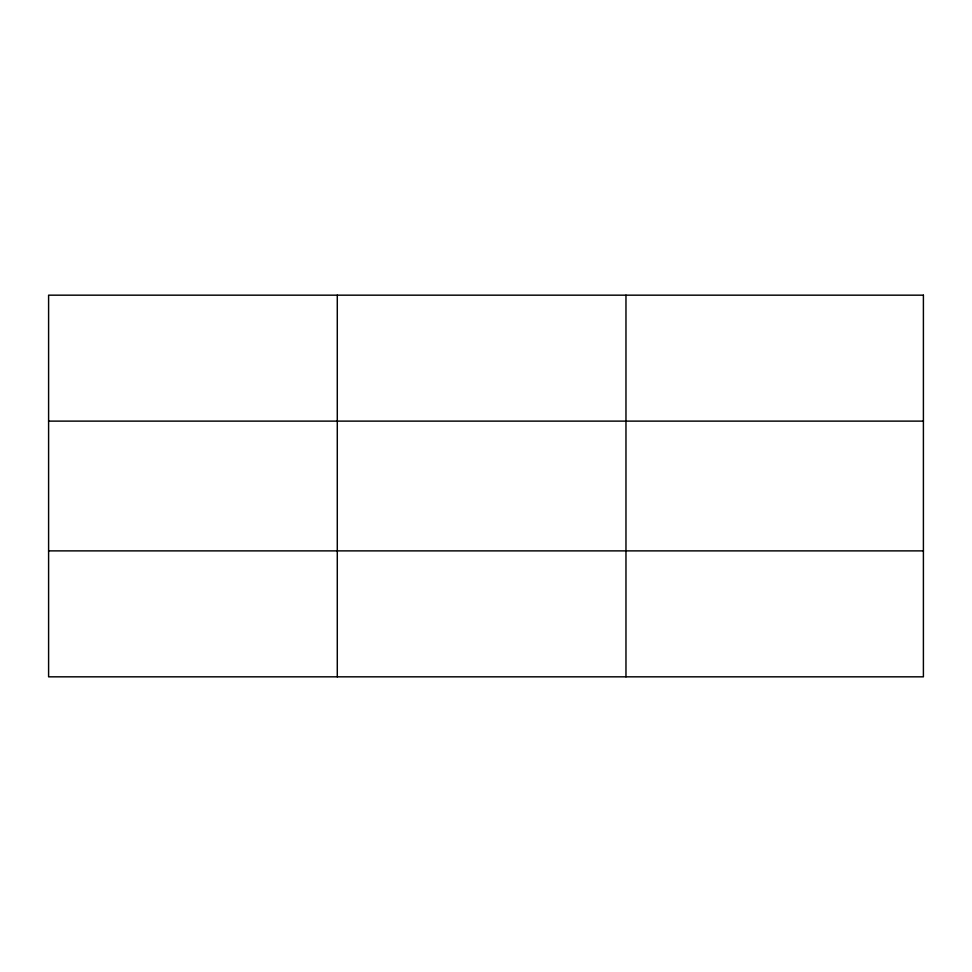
<?xml version="1.0" encoding="UTF-8"?>
<svg xmlns="http://www.w3.org/2000/svg" width="972" height="972" viewBox="0 0 972 972"><rect width="100%" height="100%" fill="white"/><g stroke="black" fill="none" stroke-linecap="round" stroke-linejoin="round"><path stroke-width="1.46" d="M337.284 295.172L337.284 676.828M625.968 295.172L625.968 676.828M48.6 421.119L923.4 421.119M48.6 550.881L923.4 550.881M923.4 295.172L923.4 676.828L48.6 676.828L48.6 295.172L923.4 295.172"/></g></svg>
